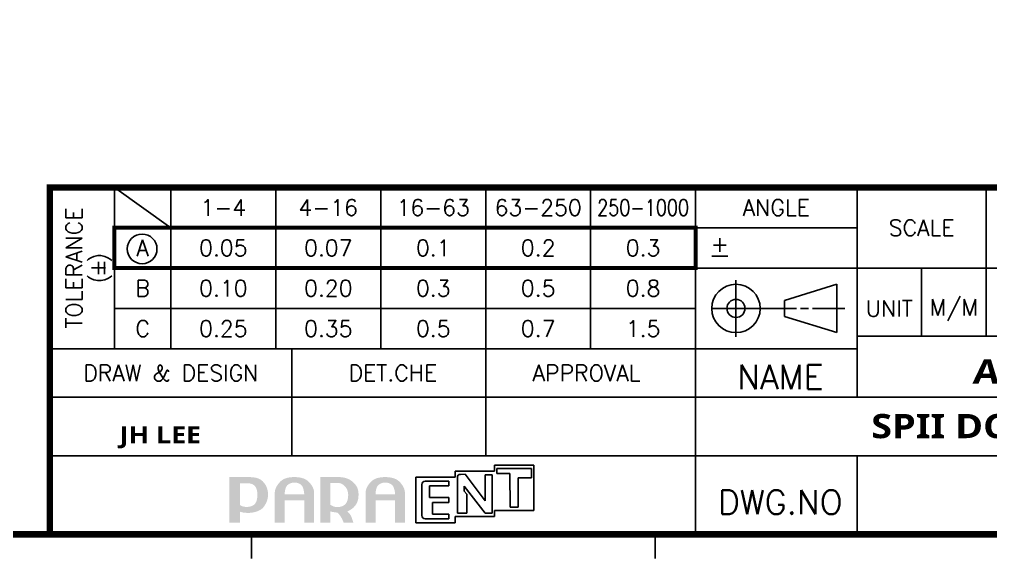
# Model space of a CAD drawing. Header units: millimetres. Extents: x 509 to 2357, y -197 to 647.
# Drawn here: x 2174.8 to 2295.1, y -177.4 to -110.5 of the extents above; entities that cross this region are included whole.
import ezdxf
from ezdxf.enums import TextEntityAlignment as Align

# ---------------------------------------------------------------- set-up
doc = ezdxf.new("R2010")
doc.units = ezdxf.units.MM
doc.layers.get('0').update_dxf_attribs({"linetype": 'CONTINUOUS'})
doc.styles.add('N', font='malgunbd.ttf')
doc.styles.add('SIM', font='simplex')

# ---------------------------------------------------------------- blocks, each defined once
blk = doc.blocks.new('L1')
at = {"const_width": 0.3}
blk.add_lwpolyline([(0, 10), (0, 5), (72, 5), (72, 10), (0, 10)], dxfattribs=at)
blk.add_circle((3.44, 7.38), 1.84)

msp = doc.modelspace()

# ---------------------------------------------------------------- hatches: boundary and pattern name
h = msp.add_hatch(color=256)
edge = h.paths.add_edge_path()
edge.add_spline(control_points=[(2204.02, -170.55), (2203.81, -170.79), (2203.49, -170.95), (2203.01, -170.95), (2202.9, -170.95), (2202.74, -170.94), (2202.53, -170.89), (2202.32, -170.85), (2202.21, -170.74), (2202.16, -170.69), (2202.16, -170.61), (2202.16, -168.16), (2202.16, -168.01), (2202.3, -168.01), (2203.07, -168.01), (2203.07, -168.01), (2203.51, -168.01), (2203.8, -168.14), (2204.02, -168.38), (2204.24, -168.63), (2204.31, -169.05), (2204.31, -169.42), (2204.31, -169.8), (2204.24, -170.31), (2204.02, -170.55)], knot_values=[0, 0, 0, 0, 1, 1, 1, 2, 2, 2, 3, 3, 3, 4, 4, 4, 5, 5, 5, 6, 6, 6, 7, 7, 7, 8, 8, 8, 8], degree=3, periodic=0)
edge = h.paths.add_edge_path(flags=16)
edge.add_spline(control_points=[(2203.11, -167.25), (2203.11, -167.25), (2201.03, -167.25), (2201.03, -167.25), (2201.03, -167.25), (2200.84, -167.25), (2200.84, -167.25), (2200.84, -167.25), (2200.84, -172.9), (2200.84, -172.9), (2200.84, -172.9), (2202.16, -172.9), (2202.16, -172.9), (2202.16, -172.9), (2202.16, -171.73), (2202.16, -171.54), (2202.29, -171.58), (2202.46, -171.67), (2203.07, -171.69), (2203.7, -171.71), (2204.63, -171.5), (2205.04, -171.01), (2205.43, -170.52), (2205.63, -169.99), (2205.63, -169.43), (2205.63, -168.77), (2205.41, -168.21), (2204.96, -167.77), (2204.52, -167.32), (2203.89, -167.25), (2203.11, -167.25)], knot_values=[0, 0, 0, 0, 1, 1, 1, 2, 2, 2, 3, 3, 3, 4, 4, 4, 5, 5, 5, 6, 6, 6, 7, 7, 7, 8, 8, 8, 9, 9, 9, 10, 10, 10, 10], degree=3, periodic=0)
h = msp.add_hatch(color=256)
edge = h.paths.add_edge_path()
edge.add_spline(control_points=[(2210.11, -169.39), (2209.96, -169.39), (2207.71, -169.39), (2207.69, -169.39), (2207.69, -169.39), (2207.69, -169.37), (2207.69, -169.37), (2207.69, -169.06), (2207.78, -168.52), (2207.97, -168.31), (2208.15, -168.11), (2208.47, -167.93), (2208.88, -167.93), (2209.29, -167.93), (2209.58, -168.06), (2209.79, -168.27), (2209.99, -168.47), (2210.11, -169.06), (2210.11, -169.37), (2210.11, -169.37), (2210.11, -169.39), (2210.11, -169.39)], knot_values=[0, 0, 0, 0, 1, 1, 1, 2, 2, 2, 3, 3, 3, 4, 4, 4, 5, 5, 5, 6, 6, 6, 7, 7, 7, 7], degree=3, periodic=0)
edge = h.paths.add_edge_path(flags=16)
edge.add_spline(control_points=[(2208.88, -167.25), (2207.98, -167.25), (2207.41, -167.48), (2207.03, -167.94), (2206.65, -168.38), (2206.46, -168.76), (2206.46, -169.29), (2206.46, -169.29), (2206.46, -172.9), (2206.46, -172.9), (2206.46, -172.9), (2207.69, -172.9), (2207.69, -172.9), (2207.69, -172.9), (2207.69, -171.21), (2207.69, -170.11), (2207.71, -170.11), (2209.96, -170.11), (2210.11, -170.11), (2210.11, -170.26), (2210.11, -172.9), (2210.11, -172.9), (2210.11, -172.9), (2211.34, -172.9), (2211.34, -172.9), (2211.34, -172.9), (2211.34, -169.29), (2211.34, -169.29), (2211.34, -168.76), (2211.15, -168.38), (2210.77, -167.94), (2210.39, -167.48), (2209.78, -167.25), (2208.88, -167.25)], knot_values=[0, 0, 0, 0, 1, 1, 1, 2, 2, 2, 3, 3, 3, 4, 4, 4, 5, 5, 5, 6, 6, 6, 7, 7, 7, 8, 8, 8, 9, 9, 9, 10, 10, 10, 11, 11, 11, 11], degree=3, periodic=0)
h = msp.add_hatch(color=256)
edge = h.paths.add_edge_path()
edge.add_spline(control_points=[(2215.21, -170.61), (2214.95, -170.85), (2214.64, -170.97), (2214.2, -170.97), (2214.08, -170.97), (2213.92, -170.95), (2213.77, -170.9), (2213.64, -170.85), (2213.37, -170.71), (2213.33, -170.67), (2213.33, -170.59), (2213.33, -168.12), (2213.33, -167.98), (2213.47, -167.98), (2214.32, -167.98), (2214.32, -167.98), (2214.71, -167.98), (2214.94, -168.18), (2215.19, -168.43), (2215.44, -168.69), (2215.56, -169.1), (2215.56, -169.45), (2215.56, -169.83), (2215.47, -170.37), (2215.21, -170.61)], knot_values=[0, 0, 0, 0, 1, 1, 1, 2, 2, 2, 3, 3, 3, 4, 4, 4, 5, 5, 5, 6, 6, 6, 7, 7, 7, 8, 8, 8, 8], degree=3, periodic=0)
edge = h.paths.add_edge_path(flags=16)
edge.add_spline(control_points=[(2214.36, -167.25), (2214.36, -167.25), (2212.28, -167.25), (2212.28, -167.25), (2212.28, -167.25), (2212.09, -167.25), (2212.09, -167.25), (2212.09, -167.25), (2212.09, -172.9), (2212.09, -172.9), (2212.09, -172.9), (2213.33, -172.9), (2213.33, -172.9), (2213.33, -172.9), (2213.33, -171.68), (2213.33, -171.49), (2213.47, -171.54), (2213.61, -171.57), (2213.73, -171.59), (2213.73, -171.59), (2214.12, -171.64), (2214.21, -171.66), (2214.42, -171.8), (2214.59, -172.08), (2214.71, -172.27), (2214.84, -172.47), (2214.99, -172.9), (2214.99, -172.9), (2214.99, -172.9), (2216.19, -172.9), (2216.19, -172.9), (2216.19, -172.9), (2216.02, -172.24), (2215.86, -171.98), (2215.76, -171.82), (2215.61, -171.67), (2215.44, -171.51), (2215.8, -171.35), (2216.15, -171.13), (2216.39, -170.84), (2216.72, -170.45), (2216.84, -169.99), (2216.84, -169.46), (2216.84, -168.75), (2216.65, -168.33), (2216.19, -167.9), (2215.74, -167.47), (2215.12, -167.25), (2214.36, -167.25)], knot_values=[0, 0, 0, 0, 1, 1, 1, 2, 2, 2, 3, 3, 3, 4, 4, 4, 5, 5, 5, 6, 6, 6, 7, 7, 7, 8, 8, 8, 9, 9, 9, 10, 10, 10, 11, 11, 11, 12, 12, 12, 13, 13, 13, 14, 14, 14, 15, 15, 15, 16, 16, 16, 16], degree=3, periodic=0)
h = msp.add_hatch(color=256)
edge = h.paths.add_edge_path()
edge.add_spline(control_points=[(2221.36, -169.39), (2221.21, -169.39), (2218.96, -169.39), (2218.94, -169.39), (2218.94, -169.39), (2218.94, -169.37), (2218.94, -169.37), (2218.94, -169.06), (2219.03, -168.52), (2219.22, -168.31), (2219.4, -168.11), (2219.72, -167.93), (2220.13, -167.93), (2220.54, -167.93), (2220.83, -168.06), (2221.04, -168.27), (2221.24, -168.47), (2221.36, -169.06), (2221.36, -169.37), (2221.36, -169.37), (2221.36, -169.39), (2221.36, -169.39)], knot_values=[0, 0, 0, 0, 1, 1, 1, 2, 2, 2, 3, 3, 3, 4, 4, 4, 5, 5, 5, 6, 6, 6, 7, 7, 7, 7], degree=3, periodic=0)
edge = h.paths.add_edge_path(flags=16)
edge.add_spline(control_points=[(2220.13, -167.25), (2219.23, -167.25), (2218.66, -167.48), (2218.28, -167.94), (2217.9, -168.38), (2217.71, -168.76), (2217.71, -169.29), (2217.71, -169.29), (2217.71, -172.9), (2217.71, -172.9), (2217.71, -172.9), (2218.94, -172.9), (2218.94, -172.9), (2218.94, -172.9), (2218.94, -171.21), (2218.94, -170.11), (2218.96, -170.11), (2221.21, -170.11), (2221.36, -170.11), (2221.36, -170.26), (2221.36, -172.9), (2221.36, -172.9), (2221.36, -172.9), (2222.59, -172.9), (2222.59, -172.9), (2222.59, -172.9), (2222.59, -169.29), (2222.59, -169.29), (2222.59, -168.76), (2222.4, -168.38), (2222.02, -167.94), (2221.64, -167.48), (2221.03, -167.25), (2220.13, -167.25)], knot_values=[0, 0, 0, 0, 1, 1, 1, 2, 2, 2, 3, 3, 3, 4, 4, 4, 5, 5, 5, 6, 6, 6, 7, 7, 7, 8, 8, 8, 9, 9, 9, 10, 10, 10, 11, 11, 11, 11], degree=3, periodic=0)

# ---------------------------------------------------------------- linework, layer by layer
for p, q in [((2186.59, -131.35), (2193.59, -136.35)), ((2186.59, -131.35), (2186.59, -151.35)), ((2193.59, -131.35), (2193.59, -151.35)), ((2206.59, -131.35), (2206.59, -151.35)), ((2219.59, -131.35), (2219.59, -151.35)), ((2232.59, -131.35), (2232.59, -164.63)), ((2245.59, -131.35), (2245.59, -151.35)), ((2258.59, -131.35), (2258.59, -174.35)), ((2278.59, -131.35), (2278.59, -157.35)), ((2294.59, -131.35), (2294.59, -149.79)), ((2186.59, -136.35), (2278.59, -136.35)), ((2260.59, -139.85), (2262.59, -139.85)), ((2186.59, -141.35), (2353.59, -141.35)), ((2286.59, -141.35), (2286.59, -149.79)), ((2263.59, -142.85), (2263.59, -149.85)), ((2269.59, -145.35), (2276.09, -143.35)), ((2276.09, -143.35), (2276.09, -146.35)), ((2269.59, -146.35), (2269.59, -145.35)), ((2186.59, -146.35), (2258.59, -146.35)), ((2260.59, -146.35), (2271.09, -146.35)), ((2269.59, -146.35), (2269.59, -147.35)), ((2271.59, -146.35), (2272.59, -146.35)), ((2273.09, -146.35), (2277.09, -146.35)), ((2276.09, -149.35), (2276.09, -146.35)), ((2269.59, -147.35), (2276.09, -149.35)), ((2278.59, -149.79), (2353.59, -149.79)), ((2178.59, -151.35), (2278.59, -151.35)), ((2208.59, -151.35), (2208.59, -164.63)), ((2178.59, -157.35), (2258.59, -157.35)), ((2258.59, -157.35), (2353.59, -157.35)), ((2178.59, -164.63), (2353.59, -164.63)), ((2278.59, -164.63), (2278.59, -174.35)), ((2238.54, -165.78), (2233.67, -165.78)), ((2233.67, -165.78), (2233.67, -166.53)), ((2238.54, -171.4), (2238.54, -165.78)), ((2233.67, -166.53), (2228.79, -166.53)), ((2228.79, -166.53), (2228.79, -167.28)), ((2229.47, -166.91), (2230.05, -166.9)), ((2230.05, -166.9), (2232.54, -170.21)), ((2232.54, -166.98), (2233.38, -166.98)), ((2232.54, -166.98), (2232.54, -170.21)), ((2233.38, -166.98), (2233.38, -171.71)), ((2238.25, -166.2), (2233.97, -166.2)), ((2233.97, -166.2), (2233.97, -166.8)), ((2233.97, -166.8), (2235.6, -166.8)), ((2235.6, -166.8), (2235.61, -170.99)), ((2238.25, -167.36), (2238.25, -166.2)), ((2228.79, -167.28), (2223.92, -167.28)), ((2223.92, -167.28), (2223.92, -172.9)), ((2224.68, -168.15), (2224.68, -172.03)), ((2228.03, -167.75), (2225.08, -167.75)), ((2225.62, -169.8), (2225.62, -168.34)), ((2225.62, -168.34), (2228.03, -168.34)), ((2228.03, -168.34), (2228.03, -167.75)), ((2229.08, -167.31), (2229.08, -171.71)), ((2229.93, -168.39), (2232.53, -171.72)), ((2229.93, -169), (2229.93, -168.39)), ((2236.6, -170.99), (2236.6, -167.36)), ((2236.6, -167.36), (2238.25, -167.36)), ((2229.93, -169), (2230.24, -169.38)), ((2230.24, -169.38), (2230.25, -171.71)), ((2228.03, -169.8), (2225.62, -169.8)), ((2226.02, -171.84), (2226.02, -170.39)), ((2226.02, -170.39), (2228.03, -170.39)), ((2228.03, -169.8), (2228.03, -170.39)), ((2228.03, -171.84), (2226.02, -171.84)), ((2228.03, -172.43), (2228.03, -171.84)), ((2230.25, -171.71), (2229.08, -171.71)), ((2232.53, -171.72), (2233.38, -171.71)), ((2233.67, -172.15), (2233.67, -171.4)), ((2233.67, -171.4), (2238.54, -171.4)), ((2235.61, -170.99), (2236.6, -170.99)), ((2223.92, -172.9), (2228.79, -172.9)), ((2225.08, -172.43), (2228.03, -172.43)), ((2228.79, -172.9), (2228.79, -172.15)), ((2228.79, -172.15), (2233.67, -172.15)), ((2203.59, -174.35), (2203.59, -177.35)), ((2253.59, -174.35), (2253.59, -177.35))]:
    msp.add_line(p, q)
at = {"color": 3}
for p, q in [((2233.67, -165.78), (2233.67, -166.53)), ((2233.67, -165.78), (2238.54, -165.78)), ((2238.54, -165.78), (2238.54, -171.4)), ((2228.79, -166.53), (2228.79, -167.28)), ((2228.79, -166.53), (2233.67, -166.53)), ((2223.92, -167.28), (2223.92, -172.9)), ((2223.92, -167.28), (2228.79, -167.28)), ((2233.67, -171.4), (2233.67, -172.15)), ((2233.67, -171.4), (2238.54, -171.4)), ((2223.92, -172.9), (2228.79, -172.9)), ((2228.79, -172.15), (2228.79, -172.9)), ((2228.79, -172.15), (2233.67, -172.15))]:
    msp.add_line(p, q, dxfattribs=at)
at = {"const_width": 0.8}
msp.add_lwpolyline([(2353.59, 205.65), (1803.59, 205.65), (1803.59, -174.35), (2353.59, -174.35)], close=True, dxfattribs=at)
for points, const_width in [([(2353.59, -131.35), (2178.59, -131.35), (2178.59, -174.35)], 0.8), ([(2186.59, -136.35), (2186.59, -141.35), (2258.59, -141.35), (2258.59, -136.35), (2186.59, -136.35)], 0.5)]:
    msp.add_lwpolyline(points, dxfattribs=dict(const_width=const_width))
for radius in [3, 1.12]:
    msp.add_circle((2263.59, -146.35), radius)
for centre, start, end in [((2229.48, -167.31), 90.2374, 180), ((2225.08, -168.15), 89.9532, 180.0946), ((2225.08, -172.03), 180.0946, 270.0249)]:
    msp.add_arc(centre, 0.4, start, end)

# ---------------------------------------------------------------- block references
msp.add_blockref('L1', (2186.59, -146.35))

# ---------------------------------------------------------------- texts
at = {"style": 'SIM'}
for s, height, p in [('1-4', 2, (2200.09, -133.85)), ('4-16', 2, (2213.09, -133.85)), ('16-63', 2, (2226.09, -133.85)), ('63-250', 2, (2239.09, -133.85)), ('ANGLE', 2, (2268.59, -133.85)), ('SCALE', 2, (2286.59, -136.35)), ('A', 2, (2190.09, -138.85)), ('0.05', 2, (2200.09, -138.85)), ('0.07', 2, (2213.09, -138.85)), ('0.1', 2, (2226.09, -138.85)), ('0.2', 2, (2239.09, -138.85)), ('0.3', 2, (2252.09, -138.85)), ('B', 2, (2190.09, -143.85)), ('0.10', 2, (2200.09, -143.85)), ('0.20', 2, (2213.09, -143.85)), ('0.3', 2, (2226.09, -143.85)), ('0.5', 2, (2239.09, -143.85)), ('0.8', 2, (2252.09, -143.85)), ('UNIT', 2, (2282.59, -146.35)), ('M/M', 2, (2290.59, -146.35)), ('C', 2, (2190.09, -148.85)), ('0.25', 2, (2200.09, -148.85)), ('0.35', 2, (2213.09, -148.85)), ('0.5', 2, (2226.09, -148.85)), ('0.7', 2, (2239.09, -148.85)), ('1.5', 2, (2252.09, -148.85)), ('DRAW & DESIGN', 2, (2193.59, -154.35)), ('DET.CHE', 2, (2221.09, -154.35)), ('APPROVAL', 2, (2245.09, -154.35)), ('NAME', 3, (2269.09, -154.85)), ('DWG.NO', 3, (2269.09, -170.35))]:
    msp.add_text(s, height=height, dxfattribs=at).set_placement(p, align=Align.MIDDLE)
at = {"style": 'SIM', "width": 0.8}
msp.add_text('250-1000', height=2, dxfattribs=at).set_placement((2252.09, -133.85), align=Align.MIDDLE)
at = {"style": 'SIM'}
for s, p in [('TOLERANCE', (2182.59, -141.35)), ('( )', (2185.59, -141.35)), ('-', (2186.23, -141.33))]:
    msp.add_text(s, height=2, rotation=90, dxfattribs=at).set_placement(p, align=Align.CENTER)
msp.add_text('+', height=2, dxfattribs=at).set_placement((2261.59, -139.35), align=Align.CENTER)
msp.add_text('+', height=2, rotation=90, dxfattribs=at).set_placement((2184.49, -141.33), align=Align.MIDDLE)
at = {"style": 'N', "oblique": 5, "width": 1.2}
msp.add_text('APPEARANCE DWG,', height=3, dxfattribs=at).set_placement((2292.87, -155.68))
at = {"style": 'N', "width": 1.2}
for s, height, p in [('SPII DC  TYPE', 3, (2280.34, -162.43)), ('JH LEE', 2.121, (2187.25, -163.07))]:
    msp.add_text(s, height=height, dxfattribs=at).set_placement(p)

doc.saveas('drawing.dxf')
